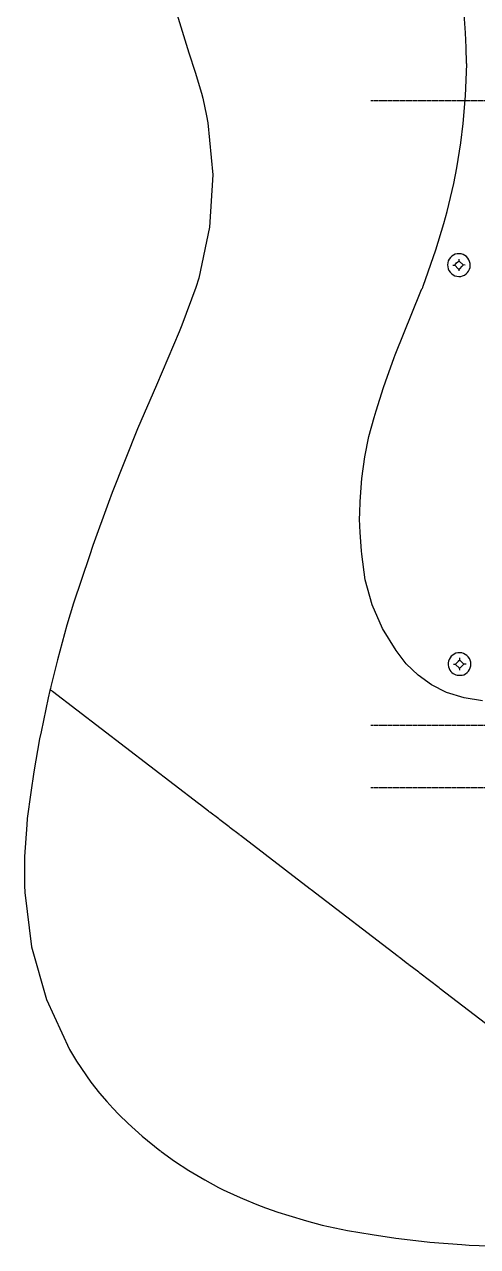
# Model space of a CAD drawing. Extents: x -68 to 722, y 3924 to 4942.
# Drawn here: x -27 to 89.2, y 3934.1 to 4247.6 of the extents above; entities that cross this region are included whole.
import ezdxf

# ---------------------------------------------------------------- set-up
doc = ezdxf.new("R2010")
doc.units = 0
doc.linetypes.add('$CONSTRUCTION', pattern=[0.3, 0.2, -0.05, 0, -0.05])
doc.layers.get('0').update_dxf_attribs({"linetype": 'CONTINUOUS'})
doc.layers.add('$CONSTRUCTION', color=254, linetype='$CONSTRUCTION')

msp = doc.modelspace()

# ---------------------------------------------------------------- linework, layer by layer
at = {"layer": '$CONSTRUCTION'}
for p, q in [((61.838997, 4228.155533), (191.608917, 4228.155533)), ((61.839016, 4067.866978), (321.378693, 4067.866978)), ((61.839016, 4051.854237), (321.378693, 4051.854237))]:
    msp.add_line(p, q, dxfattribs=at)
at = {"color": 7, "linetype": 'CONTINUOUS'}
for p, q in [((86.132661, 4245.524158), (85.774308, 4250.246735)), ((86.305201, 4241.771331), (86.132661, 4245.524158)), ((86.390598, 4237.669146), (86.305201, 4241.771331)), ((86.131875, 4229.287871), (86.435218, 4237.493638)), ((86.435218, 4237.493638), (86.390598, 4237.669146)), ((85.512354, 4222.208327), (86.131875, 4229.287871)), ((84.907851, 4217.241348), (85.512354, 4222.208327)), ((83.857677, 4210.853361), (84.907851, 4217.241348)), ((83.071815, 4206.836747), (83.857677, 4210.853361)), ((81.401595, 4199.677395), (83.071815, 4206.836747)), ((80.554086, 4196.549326), (81.401595, 4199.677395)), ((78.515472, 4189.809449), (80.554086, 4196.549326)), ((75.232314, 4180.48392), (78.515472, 4189.809449)), ((84.426903, 4184.404484), (84.426903, 4184.92839)), ((74.682211, 4179.235277), (74.935433, 4179.855232)), ((74.935433, 4179.855232), (75.040722, 4179.995993)), ((75.040722, 4179.995993), (75.126258, 4180.149561)), ((75.126258, 4180.149561), (75.190506, 4180.313182)), ((75.190506, 4180.313182), (75.232314, 4180.48392)), ((68.037309, 4162.915601), (74.682211, 4179.235277)), ((65.540013, 4155.94765), (67.775355, 4162.21706)), ((67.775355, 4162.21706), (68.037309, 4162.915601)), ((63.152127, 4148.50923), (65.068496, 4154.533103)), ((65.068496, 4154.533103), (65.540013, 4155.94765)), ((62.658518, 4146.779292), (63.152127, 4148.50923)), ((61.321242, 4141.961364), (62.658518, 4146.779292)), ((60.275172, 4136.723089), (61.321242, 4141.961364)), ((59.493676, 4131.137377), (60.275172, 4136.723089)), ((59.059705, 4125.289187), (59.493676, 4131.137377)), ((58.975007, 4122.322831), (59.059705, 4125.289187)), ((58.930038, 4120.74989), (58.975007, 4122.322831)), ((59.05988, 4117.345548), (58.930038, 4120.74989)), ((59.414566, 4112.625765), (59.05988, 4117.345548)), ((59.493327, 4111.759748), (59.414566, 4112.625765)), ((60.382301, 4105.171281), (59.493327, 4111.759748)), ((62.178938, 4098.770477), (60.382301, 4105.171281)), ((64.848318, 4092.681746), (62.178938, 4098.770477)), ((68.338556, 4087.023433), (64.848318, 4092.681746)), ((70.903392, 4083.63889), (68.338556, 4087.023433)), ((73.945494, 4080.675926), (70.903392, 4083.63889)), ((77.396454, 4078.201166), (73.945494, 4080.675926)), ((81.178672, 4076.27026), (77.396454, 4078.201166)), ((85.714946, 4074.847779), (81.178672, 4076.27026)), ((90.416343, 4074.142006), (85.714946, 4074.847779))]:
    msp.add_line(p, q, dxfattribs=at)
for points in [[(11.721807, 4251.472151), (15.157509, 4240.366389), (16.772893, 4235.406745), (18.383648, 4229.976633), (18.702621, 4228.770601), (19.688878, 4224.215412), (20.031078, 4222.380605), (21.271666, 4209.045934), (20.48521, 4195.676791), (17.689732, 4182.579544), (16.991188, 4180.134649), (13.36749, 4170.51224), (12.712604, 4168.78335), (6.853564, 4155.083205), (1.972486, 4143.897809), (-4.523975, 4127.551938), (-5.440814, 4125.037188), (-9.466176, 4113.947842), (-10.339356, 4111.328311), (-14.386285, 4099.174737), (-16.102346, 4093.515503), (-18.551879, 4084.608051), (-20.233799, 4077.782864), (-20.328908, 4077.249992), (-20.495753, 4076.735052), (-20.909466, 4074.915788), (-22.747685, 4066.182273), (-23.09521, 4064.349388), (-24.581363, 4055.878786), (-25.368535, 4050.639026), (-26.254028, 4043.906047), (-26.418622, 4042.342536), (-26.990904, 4034.218062), (-26.990904, 4026.708741), (-26.862198, 4024.964483), (-25.157306, 4010.995568), (-21.305274, 3997.460458), (-15.399436, 3984.687104), (-13.648709, 3981.644083), (-9.942059, 3976.260947), (-7.71379, 3973.431505), (-5.88177, 3971.327498), (-4.353705, 3969.624803), (-2.824592, 3968.009426), (-0.424393, 3965.695507), (3.204107, 3962.421618), (7.739842, 3958.753751), (7.87942, 3958.631562), (8.037073, 3958.533798), (11.494518, 3956.046903), (15.11385, 3953.658764), (19.217798, 3951.213869), (22.797837, 3949.29288), (23.985362, 3948.699119), (27.513011, 3947.02262), (28.875172, 3946.428859), (32.568725, 3944.918263), (34.82153, 3944.080014), (37.981395, 3942.914584), (40.776619, 3942.03678), (45.300741, 3940.669996), (49.317371, 3939.622184), (55.867183, 3938.222307), (62.154868, 3937.172748), (68.190465, 3936.285251), (73.333235, 3935.685379), (76.919997, 3935.240757), (85.122391, 3934.63582), (87.047579, 3934.456382), (97.173764, 3934.11008)], [(84.863493, 4183.007401), (85.354195, 4183.132736), (85.815922, 4183.340832), (86.234835, 4183.625452), (86.598375, 4183.978062), (86.895645, 4184.388094), (87.117733, 4184.843256), (87.257982, 4185.329903), (87.312187, 4185.833447), (87.278724, 4186.338793), (87.158596, 4186.830794), (86.955404, 4187.294699), (86.675239, 4187.716603), (86.326499, 4188.083858), (85.919639, 4188.385455), (85.466855, 4188.612353), (84.98172, 4188.757751), (84.478777, 4188.81729), (83.973102, 4188.789185), (83.479854, 4188.674278), (83.01382, 4188.476014), (82.588969, 4188.200337), (82.218037, 4187.855511), (81.912144, 4187.451871), (81.689836, 4186.992154), (81.549867, 4186.501063), (81.496406, 4185.993222), (81.531044, 4185.483751), (81.65275, 4184.987819), (81.857899, 4184.520192), (82.140385, 4184.094794), (82.491795, 4183.724291), (82.901667, 4183.419714), (83.357797, 4183.190132), (83.846604, 4183.042381), (84.353534, 4182.98086), (84.863493, 4183.007401)], [(82.855179, 4185.888885), (83.372014, 4185.846448), (84.252267, 4184.92839), (84.601539, 4184.92839), (85.278254, 4185.648761), (85.474719, 4185.888885)], [(83.379087, 4185.888885), (83.581371, 4186.205019), (83.826962, 4186.488824), (84.110767, 4186.734414), (84.426903, 4186.936697)], [(85.998628, 4185.888885), (85.481792, 4185.931321), (84.46934, 4186.943769), (84.426903, 4187.460603)], [(85.212765, 4080.671072), (85.684761, 4080.824187), (86.124095, 4081.05486), (86.518129, 4081.356457), (86.855531, 4081.720303), (87.126595, 4082.135931), (87.323526, 4082.591388), (87.440658, 4083.073574), (87.474623, 4083.568618), (87.424444, 4084.062282), (87.291564, 4084.540368), (87.079804, 4084.989123), (86.795257, 4085.39564), (86.446106, 4085.748226), (86.042394, 4086.03674), (85.595734, 4086.252884), (85.118971, 4086.390441), (84.62582, 4086.445453), (84.130465, 4086.416339), (83.647153, 4086.303936), (83.209408, 4086.114172), (82.808398, 4085.855675), (82.454822, 4085.535341), (82.158115, 4085.161717), (81.926193, 4084.744774), (81.765246, 4084.295635), (81.679568, 4083.826286), (81.671444, 4083.349251), (81.741092, 4082.877257), (81.886653, 4082.422899), (82.104243, 4081.9983), (82.328605, 4081.675617), (82.597551, 4081.389033), (82.905352, 4081.144654), (83.245451, 4080.947687), (83.6106, 4080.802328), (83.99302, 4080.711674), (85.212765, 4080.671072)], [(83.029815, 4083.552555), (83.553723, 4083.552555), (84.274097, 4084.316585), (84.326863, 4084.373985), (84.387296, 4084.423249), (84.454153, 4084.463363), (84.526061, 4084.493503), (84.601539, 4084.51305)], [(84.601539, 4081.980837), (84.559103, 4082.49767), (83.553723, 4083.465238), (83.553723, 4083.552555)], [(86.260582, 4083.552555), (85.649356, 4083.552555), (84.644325, 4084.519162), (84.601539, 4085.124274)], [(84.601539, 4082.504743), (85.579501, 4083.456506), (85.649356, 4083.552555)], [(125.35723, 3965.21526), (79.633143, 4000.268945), (79.523963, 4000.326933), (79.425596, 4000.40181), (79.340628, 4000.491605), (74.394061, 4004.285559), (74.284882, 4004.343547), (74.186514, 4004.418423), (74.101546, 4004.508219), (71.569323, 4006.429208), (71.478207, 4006.516296), (71.375642, 4006.589556), (71.26371, 4006.647502), (69.154979, 4008.302172), (69.0458, 4008.36016), (68.947432, 4008.435037), (68.862464, 4008.524833), (46.509048, 4025.639099), (46.461267, 4025.68617), (46.407556, 4025.726342), (46.348903, 4025.758876), (46.286387, 4025.783173), (28.377459, 4039.561904), (28.268279, 4039.619892), (28.169911, 4039.694769), (28.084944, 4039.784565), (25.757918, 4041.570211), (25.648738, 4041.628199), (25.55037, 4041.703076), (25.465403, 4041.792871), (23.138377, 4043.578518), (23.029197, 4043.636506), (22.93083, 4043.711383), (22.845862, 4043.801178), (20.518836, 4045.586825), (20.409657, 4045.644813), (20.311289, 4045.719689), (20.226321, 4045.809485), (17.899295, 4047.595132), (17.790116, 4047.653119), (17.691748, 4047.727996), (17.60678, 4047.817792), (-19.808996, 4076.501652), (-19.968481, 4076.66787), (-20.151882, 4076.807255), (-20.354734, 4076.916411)]]:
    msp.add_lwpolyline(points, dxfattribs=at)

doc.saveas('drawing.dxf')
